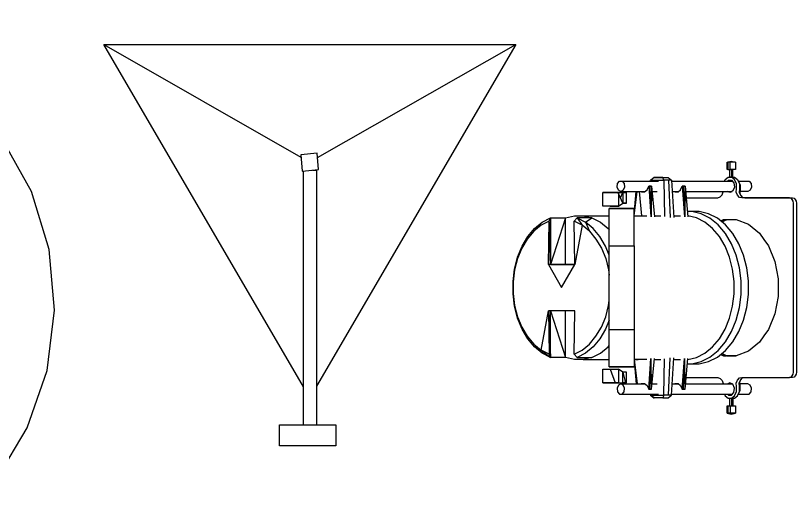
# Model space of a CAD drawing. Header units: millimetres. Extents: x 3103 to 179340, y -10977 to 70536.
# Drawn here: x 107672.5 to 108104.6, y 4079.3 to 4342.6 of the extents above; entities that cross this region are included whole.
import ezdxf

# ---------------------------------------------------------------- set-up
doc = ezdxf.new("R2010")
doc.units = ezdxf.units.MM
doc.header["$LTSCALE"] = 0.5
doc.layers.add('MEBEL', color=1, linetype='Continuous')

# ---------------------------------------------------------------- blocks, each defined once
blk = doc.blocks.new('m_98')
for p, q in [((-6.389046, 11.568117), (-6.000567, 11.665583)), ((-6.389046, 10.88593), (-6.389046, 11.568117)), ((-6.389046, 11.568117), (-6.320096, 11.568117)), ((-6.320096, 11.568117), (-6.320096, 10.88593)), ((-5.624199, 11.568117), (-6.320096, 11.568117)), ((-6.101847, 10.88593), (-6.101847, 11.568117)), ((-6.000567, 11.665583), (-5.624199, 11.568117)), ((-5.624199, 11.568117), (-5.624199, 10.88593)), ((-6.320096, 10.88593), (-6.389046, 10.88593)), ((-6.320096, 10.88593), (-6.101847, 10.88593)), ((-6.124211, 10.203719), (-6.124211, 10.88593)), ((-6.101847, 10.88593), (-5.971289, 10.88593)), ((-5.83613, 10.88593), (-6.101847, 10.88593)), ((-5.971289, 10.88593), (-5.971289, 10.203719)), ((-5.84941, 10.88593), (-5.971289, 10.88593)), ((-5.84941, 10.203719), (-5.84941, 10.88593)), ((-5.647946, 10.88593), (-5.83613, 10.88593)), ((-5.624199, 10.88593), (-5.647946, 10.88593)), ((-13.467861, 9.921098), (-13.140607, 10.15439)), ((-13.118649, 10.15439), (-13.434744, 9.921098)), ((-13.140607, 10.15439), (-13.118649, 10.15439)), ((-13.140607, 10.15439), (-11.83846, 10.15439)), ((-12.314249, 10.15439), (-13.118649, 10.15439)), ((-12.226463, 9.921098), (-12.314249, 10.15439)), ((-11.83846, 10.15439), (-11.512089, 9.921098)), ((-6.570292, 9.975982), (-6.2917, 10.202551)), ((-6.2917, 10.202551), (-5.971289, 10.202551)), ((-5.971289, 10.203719), (-6.124211, 10.203719)), ((-5.971289, 10.202551), (-6.016112, 10.202551)), ((-5.971289, 10.203719), (-5.84941, 10.203719)), ((-5.69315, 9.975982), (-5.971289, 10.202551)), ((-5.971289, 10.202551), (-5.695701, 10.202551)), ((-5.695701, 10.202551), (-5.417562, 9.975982)), ((-16.529584, 9.280968), (-16.488672, 9.60865)), ((-16.488672, 9.60865), (-16.308284, 9.82306)), ((-16.308284, 9.82306), (-16.073132, 9.82306)), ((-16.073132, 9.82306), (-15.892673, 9.60865)), ((-16.073132, 9.82306), (-12.71503, 9.82306)), ((-15.892673, 9.60865), (-15.851856, 9.280968)), ((-13.773633, 9.036684), (-13.62381, 9.36377)), ((-13.62381, 9.36377), (-13.512302, 9.361958)), ((-13.62381, 9.36377), (-13.459754, 9.36377)), ((-13.348628, 9.361958), (-13.62381, 9.36377)), ((-13.62381, 9.36377), (-13.433195, 6.539845)), ((-13.512302, 9.361958), (-13.416291, 6.535649)), ((-13.512302, 9.361958), (-13.348628, 9.361958)), ((-13.473416, 9.82306), (-13.467861, 9.921098)), ((-13.467861, 9.921098), (-13.434744, 9.921098)), ((-13.459754, 9.36377), (-13.348628, 9.361958)), ((-13.434744, 9.921098), (-13.440228, 9.82306)), ((-13.434744, 9.921098), (-12.226463, 9.921098)), ((-13.348628, 9.361958), (-13.391781, 6.535649)), ((-13.348628, 9.361958), (-13.098717, 6.535649)), ((-11.512089, 9.921098), (-12.226463, 9.921098)), ((-12.226463, 9.921098), (-12.174798, 6.550431)), ((-11.781621, 9.921098), (-11.639834, 6.47862)), ((-11.512089, 9.921098), (-11.316395, 6.47862)), ((-11.506534, 9.82306), (-5.907417, 9.82306)), ((-10.673237, 9.036684), (-10.52332, 9.36377)), ((-10.52332, 9.36377), (-10.411811, 9.361958)), ((-10.52332, 9.36377), (-10.359264, 9.36377)), ((-10.248232, 9.361958), (-10.52332, 9.36377)), ((-10.52332, 9.36377), (-10.332799, 6.539845)), ((-10.411811, 9.361958), (-10.3158, 6.535649)), ((-10.411811, 9.361958), (-10.248232, 9.361958)), ((-10.359264, 9.36377), (-10.248232, 9.361958)), ((-10.248232, 9.361958), (-10.291386, 6.535649)), ((-10.248232, 9.361958), (-9.998227, 6.535649)), ((-6.632114, 9.82306), (-6.570292, 9.975982)), ((-6.355548, 9.82306), (-6.272746, 9.921694)), ((-6.272746, 9.921694), (-5.99022, 9.921694)), ((-6.07996, 9.82306), (-5.997158, 9.921694)), ((-6.011034, 9.82306), (-5.959273, 9.884763)), ((-5.99022, 9.921694), (-5.771971, 9.661627)), ((-5.771971, 9.661627), (-5.722452, 9.265089)), ((-5.533004, 9.582424), (-5.69315, 9.975982)), ((-5.533004, 9.128666), (-5.533004, 9.582424)), ((-5.417562, 9.975982), (-5.354667, 9.856486)), ((-5.417562, 9.975982), (-5.257321, 9.582424)), ((-5.354667, 9.856486), (-5.376053, 9.873986)), ((-5.354667, 9.856486), (-5.19619, 9.468555)), ((-5.341006, 9.82306), (-4.360342, 9.82306)), ((-5.257321, 9.582424), (-5.257321, 9.128666)), ((-5.19619, 9.468555), (-5.19619, 9.019637)), ((-4.360342, 9.82306), (-4.179979, 9.60865)), ((-4.179979, 9.60865), (-4.139042, 9.280968)), ((-17.148424, 8.771086), (-17.850662, 8.770513)), ((-17.850662, 7.503557), (-17.850662, 8.770513)), ((-17.850662, 8.770513), (-16.418934, 8.770513)), ((-16.418934, 8.770513), (-17.148424, 8.771086)), ((-16.411996, 8.992195), (-16.529584, 9.280968)), ((-16.456724, 8.770561), (-16.067958, 8.771086)), ((-15.676952, 8.770513), (-16.418934, 8.770513)), ((-16.418934, 8.770513), (-16.418934, 7.503557)), ((-15.997363, 7.795954), (-16.418934, 8.680177)), ((-16.19072, 8.877683), (-16.411996, 8.992195)), ((-16.230155, 8.284378), (-15.997363, 8.770513)), ((-15.969325, 8.992195), (-16.19072, 8.877683)), ((-16.19072, 8.877683), (-13.97636, 8.877683)), ((-16.067958, 8.771086), (-15.676952, 8.770513)), ((-15.997363, 8.770513), (-15.997363, 7.795954)), ((-15.851856, 9.280968), (-15.969325, 8.992195)), ((-15.676952, 7.795954), (-15.676952, 8.770513)), ((-14.961911, 6.758881), (-14.77449, 8.877683)), ((-14.954091, 6.628275), (-14.680934, 8.877683)), ((-14.488554, 8.877683), (-14.26971, 6.628275)), ((-14.317179, 8.877683), (-14.281345, 8.847213)), ((-14.281345, 8.847213), (-14.066482, 8.847213)), ((-14.281345, 8.847213), (-14.015222, 8.847213)), ((-14.066482, 8.847213), (-14.105273, 8.877683)), ((-14.015222, 8.847213), (-14.066482, 8.847213)), ((-14.015222, 8.847213), (-13.773633, 9.036684)), ((-13.305855, 8.877683), (-12.851453, 8.877683)), ((-11.452818, 8.877683), (-10.87606, 8.877683)), ((-11.216784, 8.877683), (-11.18095, 8.847213)), ((-11.18095, 8.847213), (-10.966015, 8.847213)), ((-11.18095, 8.847213), (-10.914827, 8.847213)), ((-10.966015, 8.847213), (-11.004782, 8.877683)), ((-10.914827, 8.847213), (-10.966015, 8.847213)), ((-10.914827, 8.847213), (-10.673237, 9.036684)), ((-10.205365, 8.877683), (-5.936814, 8.877683)), ((-6.857992, 8.557916), (-6.753707, 8.82535)), ((-6.753707, 8.82535), (-6.749607, 8.877683)), ((-6.13153, 8.776617), (-6.326151, 8.877683)), ((-5.864048, 8.915472), (-6.13153, 8.776617)), ((-6.050563, 8.877683), (-5.993748, 8.848143)), ((-5.981637, 8.877683), (-5.959273, 8.866072)), ((-5.722452, 9.265089), (-5.864048, 8.915472)), ((-5.538559, 8.807039), (-5.533004, 9.128666)), ((-5.43778, 8.518958), (-5.538559, 8.807039)), ((-5.257321, 9.128666), (-5.262971, 8.807039)), ((-5.262971, 8.807039), (-5.162192, 8.518958)), ((-5.19619, 9.019637), (-5.201364, 8.702302)), ((-5.201364, 8.702302), (-5.124307, 8.479929)), ((-4.477931, 8.877683), (-5.198527, 8.877683)), ((-4.25663, 8.992195), (-4.477931, 8.877683)), ((-4.139042, 9.280968), (-4.25663, 8.992195)), ((-10.152913, 8.28383), (-7.233882, 8.28383)), ((-7.233882, 8.28383), (-7.026363, 8.367872)), ((-7.026363, 8.367872), (-6.857992, 8.557916)), ((-5.25477, 8.330131), (-5.43778, 8.518958)), ((-5.029083, 8.28383), (-5.25477, 8.330131)), ((-5.162192, 8.518958), (-4.978705, 8.330131)), ((-0.619627, 8.28383), (-5.029083, 8.28383)), ((-4.753495, 8.28383), (-5.029083, 8.28383)), ((-4.978705, 8.330131), (-4.753495, 8.28383)), ((-4.753495, 8.28383), (-0.344038, 8.28383)), ((-0.490427, 8.243608), (-0.619627, 8.28383)), ((-0.380159, 8.137011), (-0.490427, 8.243608)), ((-0.305272, 7.980466), (-0.380159, 8.137011)), ((-0.344038, 8.28383), (-0.214434, 8.243012)), ((-0.275565, 7.795954), (-0.305272, 7.980466)), ((-0.214434, 8.243012), (-0.103307, 8.137655)), ((-0.103307, 8.137655), (-0.028396, 7.980466)), ((-0.028396, 7.980466), (0, 7.795954)), ((-17.638851, 7.503557), (-17.850662, 7.503557)), ((-17.187977, 7.503557), (-17.638851, 7.503557)), ((-17.26141, -7.30741), (-17.26141, 7.30927)), ((-17.26141, 7.30927), (-14.961911, 7.30927)), ((-14.961911, 7.305622), (-17.26141, 7.305622)), ((-17.187977, 7.503557), (-16.418934, 7.503557)), ((-16.418934, 7.503557), (-17.187977, 7.503557)), ((-16.418934, 7.530665), (-15.997363, 7.795954)), ((-15.997363, 7.795954), (-15.676952, 7.795954)), ((-15.676952, 7.795954), (-15.997363, 7.795954)), ((-14.961911, 7.30927), (-14.961911, 7.305622)), ((-14.961911, 3.85015), (-14.961911, 7.305622)), ((-14.961911, 7.305622), (-14.961911, 7.016897)), ((-0.275565, -7.795954), (-0.275565, 7.795954)), ((0, 7.795954), (0, -7.795954)), ((-21.286607, 6.427884), (-20.479179, 6.628275)), ((-20.479179, 6.628275), (-19.66014, 6.628275)), ((-19.66014, 6.628275), (-18.852735, 6.427884)), ((-19.66014, 6.628275), (-17.26141, 6.628275)), ((-14.961911, 6.628275), (-13.788462, 6.628275)), ((-13.106919, 6.628275), (-12.486911, 6.628275)), ((-11.324883, 6.628275), (-10.687972, 6.628275)), ((-8.955074, 7.038188), (-10.042763, 7.038188)), ((-9.206915, 6.427884), (-10.006333, 6.626272)), ((-8.786703, 6.824422), (-9.644032, 7.038188)), ((-8.097744, 6.824422), (-8.955074, 7.038188)), ((-7.968545, 6.403518), (-8.786703, 6.824422)), ((-7.279492, 6.403518), (-8.097744, 6.824422)), ((-24.145508, 5.450892), (-23.435331, 6.031346)), ((-22.814441, 6.127596), (-23.549009, 5.749369)), ((-23.435331, 6.031346), (-22.664547, 6.427884)), ((-22.664547, 6.427884), (-22.87128, 2.142239)), ((-22.87128, 2.142239), (-22.814441, 6.127596)), ((-22.814441, 6.127596), (-22.664547, 6.427884)), ((-22.664547, 6.427884), (-22.664547, 2.142239)), ((-21.286607, 6.427884), (-22.664547, 2.142239)), ((-22.664547, 6.427884), (-21.286607, 6.427884)), ((-21.286607, 2.142239), (-21.286607, 6.427884)), ((-20.494223, 6.127596), (-20.230747, 6.427884)), ((-20.437384, 2.142239), (-20.494223, 6.127596)), ((-19.759655, 5.749369), (-20.494223, 6.127596)), ((-20.230747, 6.427884), (-19.759655, 5.749369)), ((-18.852735, 6.427884), (-20.230747, 6.427884)), ((-20.230747, 6.427884), (-19.459939, 6.031346)), ((-19.459939, 6.031346), (-18.852735, 6.427884)), ((-19.459939, 6.031346), (-19.082714, 5.196285)), ((-18.749881, 5.450892), (-19.459939, 6.031346)), ((-18.852735, 6.427884), (-18.081928, 6.031346)), ((-18.081928, 6.031346), (-17.37187, 5.450892)), ((-8.436132, 6.031346), (-9.206915, 6.427884)), ((-7.726074, 5.450892), (-8.436132, 6.031346)), ((-7.214547, 5.787706), (-7.968545, 6.403518)), ((-6.525469, 5.787706), (-7.279492, 6.403518)), ((-6.547451, 4.995894), (-7.214547, 5.787706)), ((-6.997848, 6.173491), (-6.715799, 6.28047)), ((-6.910444, 6.102157), (-6.440235, 6.28047)), ((-6.888652, 6.084323), (-6.371379, 6.28047)), ((-6.715799, 6.28047), (-5.547166, 6.28047)), ((-5.858493, 4.995894), (-6.525469, 5.787706)), ((-5.547166, 6.28047), (-4.418064, 5.852294)), ((-4.418064, 5.852294), (-3.405262, 5.025101)), ((-24.225975, 5.196285), (-24.824977, 4.48482)), ((-24.773717, 4.704738), (-24.145508, 5.450892)), ((-23.549009, 5.749369), (-24.225975, 5.196285)), ((-19.759655, 5.749369), (-20.437384, 2.142239)), ((-19.082714, 5.196285), (-19.759655, 5.749369)), ((-19.082714, 5.196285), (-18.483687, 4.48482)), ((-18.121577, 4.704738), (-18.749881, 5.450892)), ((-17.37187, 5.450892), (-17.26141, 5.319691)), ((-7.097841, 4.704738), (-7.726074, 5.450892)), ((-24.824977, 4.48482), (-25.327921, 3.6376)), ((-25.301266, 3.816009), (-24.773717, 4.704738)), ((-18.483687, 4.48482), (-17.980743, 3.6376)), ((-17.594028, 3.816009), (-18.121577, 4.704738)), ((-6.570292, 3.816009), (-7.097841, 4.704738)), ((-5.987692, 4.052401), (-6.547451, 4.995894)), ((-5.29871, 4.052401), (-5.858493, 4.995894)), ((-3.405262, 5.025101), (-2.992273, 4.440379)), ((-2.992273, 4.440379), (-2.578903, 3.856254)), ((-25.327921, 3.6376), (-25.718928, 2.680087)), ((-25.711608, 2.811623), (-25.301266, 3.816009)), ((-17.980743, 3.6376), (-17.589736, 2.680087)), ((-17.26141, 3.001904), (-17.594028, 3.816009)), ((-17.26141, 3.85015), (-14.961911, 3.85015)), ((-14.961911, 3.85015), (-14.961911, -3.849554)), ((-6.15995, 2.811623), (-6.570292, 3.816009)), ((-5.55234, 2.985835), (-5.987692, 4.052401)), ((-4.863358, 2.985835), (-5.29871, 4.052401)), ((-2.578903, 3.856254), (-1.994133, 2.423644)), ((-5.25477, 1.828527), (-5.55234, 2.985835)), ((-4.565812, 1.828527), (-4.863358, 2.985835)), ((-25.991989, 1.721334), (-25.711608, 2.811623)), ((-25.718928, 2.680087), (-25.986314, 1.640916)), ((-17.589736, 2.680087), (-17.32235, 1.640916)), ((-5.87957, 1.721334), (-6.15995, 2.811623)), ((-1.994133, 2.423644), (-1.69139, 0.826573)), ((-26.133585, 0.579262), (-25.991989, 1.721334)), ((-25.986314, 1.640916), (-26.121092, 0.551867)), ((-22.87128, 2.142239), (-21.654392, 0)), ((-20.437384, 2.142239), (-22.87128, 2.142239)), ((-22.664547, 2.142239), (-21.286607, 2.142239)), ((-22.664547, 2.142239), (-20.437384, 2.142239)), ((-21.654392, 0), (-20.437384, 2.142239)), ((-17.32235, 1.640916), (-17.26141, 1.148486)), ((-5.737877, 0.579262), (-5.87957, 1.721334)), ((-5.103612, 0.615811), (-5.25477, 1.828527)), ((-4.41463, 0.615811), (-4.565812, 1.828527)), ((-1.69139, 0.826573), (-1.69139, -0.82655)), ((-26.133585, -0.579238), (-26.133585, 0.579262)), ((-26.121092, 0.551867), (-26.121092, -0.551844)), ((-5.737877, -0.579238), (-5.737877, 0.579262)), ((-5.103612, -0.615811), (-5.103612, 0.615811)), ((-4.41463, -0.615811), (-4.41463, 0.615811)), ((-25.991989, -1.721334), (-26.133585, -0.579238)), ((-26.121092, -0.551844), (-25.986314, -1.640916)), ((-5.87957, -1.721334), (-5.737877, -0.579238)), ((-5.25477, -1.828504), (-5.103612, -0.615811)), ((-4.565812, -1.828504), (-4.41463, -0.615811)), ((-17.32235, -1.640916), (-17.26141, -1.148486)), ((-1.69139, -0.82655), (-1.994133, -2.42362)), ((-25.711608, -2.811623), (-25.991989, -1.721334)), ((-25.986314, -1.640916), (-25.718928, -2.680087)), ((-23.549009, -5.749369), (-22.87128, -2.142239)), ((-22.87128, -2.142239), (-22.814441, -6.127596)), ((-22.87128, -2.142239), (-22.664547, -6.427884)), ((-20.437384, -2.142239), (-22.87128, -2.142239)), ((-22.664547, -6.427884), (-22.664547, -2.142239)), ((-22.664547, -2.142239), (-21.286607, -6.427884)), ((-21.286607, -6.427884), (-21.286607, -2.142239)), ((-20.494223, -6.127596), (-20.437384, -2.142239)), ((-17.589736, -2.680087), (-17.32235, -1.640916)), ((-6.15995, -2.811623), (-5.87957, -1.721334)), ((-5.55234, -2.985835), (-5.25477, -1.828504)), ((-4.863358, -2.985835), (-4.565812, -1.828504)), ((-25.718928, -2.680087), (-25.327921, -3.637552)), ((-25.301266, -3.816009), (-25.711608, -2.811623)), ((-17.980743, -3.637552), (-17.589736, -2.680087)), ((-6.570292, -3.816009), (-6.15995, -2.811623)), ((-1.994133, -2.42362), (-2.578903, -3.856254)), ((-17.26141, -3.001905), (-17.594028, -3.816009)), ((-5.987692, -4.052401), (-5.55234, -2.985835)), ((-5.29871, -4.052401), (-4.863358, -2.985835)), ((-25.327921, -3.637552), (-24.824977, -4.48482)), ((-24.773717, -4.704738), (-25.301266, -3.816009)), ((-18.483687, -4.48482), (-17.980743, -3.637552)), ((-17.594028, -3.816009), (-18.121577, -4.704738)), ((-17.26141, -3.849554), (-14.961911, -3.849554)), ((-14.961911, -3.849554), (-14.961911, -7.304382)), ((-7.097841, -4.704738), (-6.570292, -3.816009)), ((-6.547451, -4.995894), (-5.987692, -4.052401)), ((-5.858493, -4.995894), (-5.29871, -4.052401)), ((-2.578903, -3.856254), (-2.992273, -4.440379)), ((-24.824977, -4.48482), (-24.225975, -5.196285)), ((-24.145508, -5.450869), (-24.773717, -4.704738)), ((-19.082714, -5.196285), (-18.483687, -4.48482)), ((-18.121577, -4.704738), (-18.749881, -5.450869)), ((-7.726074, -5.450869), (-7.097841, -4.704738)), ((-7.214547, -5.787683), (-6.547451, -4.995894)), ((-6.525469, -5.787683), (-5.858493, -4.995894)), ((-3.405262, -5.025101), (-4.418064, -5.852294)), ((-2.992273, -4.440379), (-3.405262, -5.025101)), ((-24.225975, -5.196285), (-23.549009, -5.749369)), ((-23.435331, -6.031346), (-24.225975, -5.196285)), ((-23.435331, -6.031346), (-24.145508, -5.450869)), ((-22.814441, -6.127596), (-23.549009, -5.749369)), ((-23.549009, -5.749369), (-22.664547, -6.427884)), ((-20.494223, -6.127596), (-19.759655, -5.749369)), ((-19.759655, -5.749369), (-19.082714, -5.196285)), ((-18.749881, -5.450869), (-19.459939, -6.031346)), ((-18.081928, -6.031346), (-17.37187, -5.450869)), ((-17.37187, -5.450869), (-17.26141, -5.319667)), ((-8.436132, -6.031346), (-7.726074, -5.450869)), ((-22.664547, -6.427884), (-23.435331, -6.031346)), ((-22.664547, -6.427884), (-22.814441, -6.127596)), ((-21.286607, -6.427884), (-22.664547, -6.427884)), ((-20.479179, -6.628275), (-21.286607, -6.427884)), ((-20.230747, -6.427884), (-20.494223, -6.127596)), ((-19.459939, -6.031346), (-20.230747, -6.427884)), ((-20.230747, -6.427884), (-18.852735, -6.427884)), ((-18.852735, -6.427884), (-19.66014, -6.628275)), ((-18.852735, -6.427884), (-18.081928, -6.031346)), ((-11.781621, -9.921098), (-11.639834, -6.47862)), ((-11.512089, -9.921098), (-11.316395, -6.47862)), ((-10.006333, -6.626272), (-9.206915, -6.427884)), ((-9.206915, -6.427884), (-8.436132, -6.031346)), ((-8.786703, -6.824422), (-7.968545, -6.403518)), ((-8.097744, -6.824422), (-7.279492, -6.403518)), ((-7.968545, -6.403518), (-7.214547, -5.787683)), ((-7.279492, -6.403518), (-6.525469, -5.787683)), ((-6.997848, -6.173492), (-6.715799, -6.28047)), ((-6.440235, -6.28047), (-6.910444, -6.102157)), ((-6.888652, -6.084323), (-6.371379, -6.28047)), ((-6.715799, -6.28047), (-6.440235, -6.28047)), ((-5.547166, -6.28047), (-6.715799, -6.28047)), ((-6.371379, -6.28047), (-5.547166, -6.28047)), ((-4.418064, -5.852294), (-5.547166, -6.28047)), ((-19.66014, -6.628275), (-20.479179, -6.628275)), ((-19.66014, -6.628275), (-17.26141, -6.628275)), ((-17.26141, -7.018709), (-17.26141, -7.015085)), ((-14.961911, -6.628275), (-14.607501, -6.628275)), ((-13.788462, -6.628275), (-14.961911, -6.628275)), ((-14.961911, -6.758881), (-14.77449, -8.877683)), ((-14.954091, -6.628275), (-14.680934, -8.877683)), ((-13.62381, -9.363771), (-13.433195, -6.539846)), ((-13.512302, -9.361959), (-13.416291, -6.535649)), ((-13.348628, -9.361959), (-13.391781, -6.535649)), ((-13.348628, -9.361959), (-13.098717, -6.535649)), ((-13.106919, -6.628275), (-12.486911, -6.628275)), ((-12.226463, -9.921098), (-12.174798, -6.550431)), ((-11.324883, -6.628275), (-10.687972, -6.628275)), ((-10.52332, -9.363771), (-10.332799, -6.539846)), ((-10.411811, -9.361959), (-10.3158, -6.535649)), ((-10.248232, -9.361959), (-10.291386, -6.535649)), ((-10.248232, -9.361959), (-9.998227, -6.535649)), ((-10.042763, -7.038188), (-8.955074, -7.038188)), ((-9.644032, -7.038188), (-8.786703, -6.824422)), ((-8.955074, -7.038188), (-8.097744, -6.824422)), ((-17.850662, -8.770514), (-17.850662, -7.503557)), ((-17.850662, -7.503557), (-17.187977, -7.503557)), ((-17.26141, -7.304382), (-14.961911, -7.304382)), ((-14.961911, -7.30741), (-17.26141, -7.30741)), ((-17.187977, -7.503557), (-16.706133, -8.770514)), ((-17.187977, -7.503557), (-16.418934, -7.503557)), ((-16.418934, -7.503557), (-16.418934, -8.770514)), ((-15.997363, -7.795954), (-16.418934, -7.530665)), ((-15.997363, -8.770514), (-15.997363, -7.795954)), ((-15.997363, -7.795954), (-15.761424, -8.770514)), ((-15.761424, -7.795954), (-15.997363, -7.795954)), ((-15.676952, -7.795954), (-15.761424, -7.795954)), ((-15.676952, -8.770514), (-15.676952, -7.795954)), ((-14.961911, -7.304382), (-14.961911, -7.30741)), ((-0.305272, -7.980466), (-0.275565, -7.795954)), ((0, -7.795954), (-0.028396, -7.980466)), ((-10.152913, -8.28383), (-7.233882, -8.28383)), ((-7.233882, -8.28383), (-7.026363, -8.367872)), ((-7.026363, -8.367872), (-6.857992, -8.557916)), ((-6.857992, -8.557916), (-6.753707, -8.82535)), ((-5.538559, -8.807039), (-5.43778, -8.518934)), ((-5.43778, -8.518934), (-5.25477, -8.330131)), ((-5.262971, -8.807039), (-5.162192, -8.518934)), ((-5.25477, -8.330131), (-5.029083, -8.28383)), ((-5.201364, -8.702302), (-5.124307, -8.479929)), ((-5.162192, -8.518934), (-4.978705, -8.330131)), ((-5.029083, -8.28383), (-0.619627, -8.28383)), ((-4.978705, -8.330131), (-4.753495, -8.28383)), ((-0.619627, -8.28383), (-0.490427, -8.243609)), ((-0.344038, -8.28383), (-0.619627, -8.28383)), ((-0.490427, -8.243609), (-0.380159, -8.137012)), ((-0.380159, -8.137012), (-0.305272, -7.980466)), ((-0.214434, -8.243012), (-0.344038, -8.28383)), ((-0.103307, -8.137655), (-0.214434, -8.243012)), ((-0.028396, -7.980466), (-0.103307, -8.137655)), ((-16.706133, -8.770514), (-17.850662, -8.770514)), ((-17.850662, -8.770514), (-17.148424, -8.771086)), ((-17.148424, -8.771086), (-16.706133, -8.770514)), ((-16.418934, -8.770514), (-17.148424, -8.771086)), ((-16.706133, -8.770514), (-16.418934, -8.770514)), ((-16.411996, -8.992195), (-16.529584, -9.280944)), ((-16.529584, -9.280944), (-16.488672, -9.60865)), ((-16.456724, -8.770561), (-16.067958, -8.771086)), ((-16.418934, -8.770514), (-15.997363, -8.770514)), ((-16.19072, -8.877683), (-16.411996, -8.992195)), ((-15.969325, -8.992195), (-16.19072, -8.877683)), ((-16.19072, -8.877683), (-13.97636, -8.877683)), ((-16.067958, -8.771086), (-15.676952, -8.770514)), ((-15.676952, -8.770514), (-15.997363, -8.770514)), ((-15.851856, -9.280944), (-15.969325, -8.992195)), ((-15.892673, -9.60865), (-15.851856, -9.280944)), ((-15.784169, -8.770514), (-15.784169, -8.676505)), ((-14.317179, -8.877683), (-14.281345, -8.847213)), ((-14.281345, -8.847213), (-14.015222, -8.847213)), ((-14.105273, -8.877683), (-14.066482, -8.847213)), ((-14.015222, -8.847213), (-13.773633, -9.03666)), ((-13.773633, -9.03666), (-13.62381, -9.363771)), ((-13.305855, -8.877683), (-12.851453, -8.877683)), ((-11.452818, -8.877683), (-10.87606, -8.877683)), ((-11.216784, -8.877683), (-11.18095, -8.847261)), ((-11.18095, -8.847261), (-10.914827, -8.847261)), ((-11.004782, -8.877683), (-10.966015, -8.847261)), ((-10.914827, -8.847261), (-10.673237, -9.03666)), ((-10.673237, -9.03666), (-10.52332, -9.363771)), ((-10.205365, -8.877683), (-5.936814, -8.877683)), ((-6.753707, -8.82535), (-6.749607, -8.877683)), ((-6.13153, -8.776617), (-6.326151, -8.877683)), ((-5.864048, -8.915472), (-6.13153, -8.776617)), ((-6.050563, -8.877683), (-5.993748, -8.848143)), ((-5.981637, -8.877683), (-5.959273, -8.866072)), ((-5.722452, -9.265089), (-5.864048, -8.915472)), ((-5.771971, -9.661627), (-5.722452, -9.265089)), ((-5.533004, -9.128666), (-5.538559, -8.807039)), ((-5.533004, -9.582424), (-5.533004, -9.128666)), ((-5.257321, -9.128666), (-5.262971, -8.807039)), ((-5.257321, -9.582424), (-5.257321, -9.128666)), ((-5.19619, -9.019637), (-5.201364, -8.702302)), ((-4.477931, -8.877683), (-5.198527, -8.877683)), ((-5.19619, -9.468555), (-5.19619, -9.019637)), ((-4.25663, -8.992195), (-4.477931, -8.877683)), ((-4.139042, -9.280944), (-4.25663, -8.992195)), ((-4.179979, -9.60865), (-4.139042, -9.280944)), ((-16.488672, -9.60865), (-16.308284, -9.823036)), ((-16.308284, -9.823036), (-16.073132, -9.823036)), ((-16.073132, -9.823036), (-15.892673, -9.60865)), ((-16.073132, -9.823036), (-12.71503, -9.823036)), ((-13.62381, -9.363771), (-13.512302, -9.361959)), ((-13.348628, -9.361959), (-13.62381, -9.363771)), ((-13.62381, -9.363771), (-13.459754, -9.363771)), ((-13.512302, -9.361959), (-13.348628, -9.361959)), ((-13.473416, -9.823036), (-13.467861, -9.921098)), ((-13.467861, -9.921098), (-13.434744, -9.921098)), ((-13.467861, -9.921098), (-13.140607, -10.15439)), ((-13.459754, -9.363771), (-13.348628, -9.361959)), ((-13.434744, -9.921098), (-13.440228, -9.823036)), ((-13.118649, -10.15439), (-13.434744, -9.921098)), ((-13.434744, -9.921098), (-12.226463, -9.921098)), ((-12.226463, -9.921098), (-12.314249, -10.15439)), ((-11.512089, -9.921098), (-12.226463, -9.921098)), ((-11.83846, -10.15439), (-11.512089, -9.921098)), ((-11.506534, -9.823036), (-5.907417, -9.823036)), ((-10.52332, -9.363771), (-10.411811, -9.361959)), ((-10.248232, -9.361959), (-10.52332, -9.363771)), ((-10.52332, -9.363771), (-10.359264, -9.363771)), ((-10.411811, -9.361959), (-10.248232, -9.361959)), ((-10.359264, -9.363771), (-10.248232, -9.361959)), ((-6.632114, -9.823036), (-6.570292, -9.975982)), ((-6.570292, -9.975982), (-6.2917, -10.202527)), ((-6.355548, -9.823036), (-6.272746, -9.92167)), ((-6.272746, -9.92167), (-5.99022, -9.92167)), ((-6.07996, -9.823036), (-5.997158, -9.92167)), ((-6.011034, -9.823036), (-5.959273, -9.884763)), ((-5.99022, -9.92167), (-5.771971, -9.661627)), ((-5.971289, -10.202527), (-5.69315, -9.975982)), ((-5.695701, -10.202527), (-5.417562, -9.975982)), ((-5.69315, -9.975982), (-5.533004, -9.582424)), ((-5.417562, -9.975982), (-5.257321, -9.582424)), ((-5.417562, -9.975982), (-5.354667, -9.856486)), ((-5.354667, -9.856486), (-5.376053, -9.873962)), ((-5.354667, -9.856486), (-5.19619, -9.468555)), ((-5.341006, -9.823036), (-4.360342, -9.823036)), ((-4.360342, -9.823036), (-4.179979, -9.60865)), ((-13.140607, -10.15439), (-13.118649, -10.15439)), ((-12.314249, -10.15439), (-13.118649, -10.15439)), ((-12.314249, -10.15439), (-11.83846, -10.15439)), ((-6.2917, -10.202527), (-5.695701, -10.202527)), ((-6.124211, -10.88593), (-6.124211, -10.203719)), ((-6.124211, -10.203719), (-5.971289, -10.203719)), ((-5.971289, -10.203719), (-5.971289, -10.88593)), ((-5.971289, -10.203719), (-5.84941, -10.203719)), ((-5.84941, -10.203719), (-5.84941, -10.88593)), ((-6.389046, -11.568117), (-6.389046, -10.88593)), ((-6.389046, -10.88593), (-6.320096, -10.88593)), ((-6.320096, -10.88593), (-6.320096, -11.568117)), ((-6.320096, -10.88593), (-6.101847, -10.88593)), ((-6.101847, -10.88593), (-6.101847, -11.568117)), ((-6.101847, -10.88593), (-5.624199, -10.88593)), ((-5.624199, -10.88593), (-5.624199, -11.568117)), ((-6.320096, -11.568117), (-6.389046, -11.568117)), ((-6.389046, -11.568117), (-6.000567, -11.665583)), ((-5.624199, -11.568117), (-6.320096, -11.568117)), ((-6.000567, -11.665583), (-5.624199, -11.568117))]:
    blk.add_line(p, q)
blk = doc.blocks.new('el_22')
for p, q in [((-18.821, 37.034), (-0.626, 26.632)), ((-18.821, 37.034), (19.18, 37.034)), ((-0.399, 5.438), (-18.821, 37.034)), ((19.18, 37.034), (0.806, 5.521)), ((0.908, 26.588), (19.18, 37.034)), ((0.872, 26.989), (-0.646, 26.857)), ((-0.646, 26.857), (-0.513, 25.353)), ((1.005, 25.485), (0.872, 26.989)), ((-0.513, 25.353), (1.005, 25.485)), ((-0.399, 1.957), (-0.399, 25.363)), ((0.454, 25.437), (0.806, 25.437)), ((0.806, 25.437), (0.806, 1.957)), ((-2.602, 0), (-2.602, 1.957)), ((-2.602, 1.957), (2.602, 1.957)), ((2.602, 1.957), (2.602, 0)), ((2.602, 0), (-2.602, 0))]:
    blk.add_line(p, q)
blk = doc.blocks.new('el_23')
for p, q in [((-23.765, 10.39), (-29.263, 9.321)), ((-18.164, 10.292), (-23.765, 10.39)), ((-12.706, 9.032), (-18.164, 10.292)), ((-29.263, 9.321), (-34.419, 7.132)), ((-7.63, 6.664), (-12.706, 9.032)), ((-34.419, 7.132), (-39.008, 3.918)), ((-3.156, 3.293), (-7.63, 6.664)), ((-39.008, 3.918), (-42.828, -0.179)), ((0.518, -0.936), (-3.156, 3.293)), ((-42.828, -0.179), (-45.713, -4.982)), ((3.234, -5.836), (0.518, -0.936)), ((-35.207, -4.279), (-35.255, -4.396)), ((-35.128, -4.176), (-35.207, -4.279)), ((-35.024, -4.096), (-35.128, -4.176)), ((-34.907, -4.049), (-35.024, -4.096)), ((-34.783, -4.033), (-34.907, -4.049)), ((-34.66, -4.049), (-34.783, -4.033)), ((-34.543, -4.096), (-34.66, -4.049)), ((-34.439, -4.175), (-34.543, -4.096)), ((-34.439, -4.175), (-18.915, -19.703)), ((-34.325, -4.289), (-34.439, -4.175)), ((-34.042, -4.573), (-34.325, -4.289)), ((-45.713, -4.982), (-47.536, -10.279)), ((-35.255, -4.396), (-35.271, -4.52)), ((-35.271, -4.52), (-35.255, -4.644)), ((-35.255, -4.644), (-35.207, -4.761)), ((-35.207, -4.761), (-35.128, -4.864)), ((-35.128, -4.864), (-35.014, -4.978)), ((-35.128, -4.864), (-19.604, -20.392)), ((-35.014, -4.978), (-33.757, -6.236)), ((-33.068, -5.547), (-29.213, -9.403)), ((-28.064, -6.929), (-25.267, -6.373)), ((-25.267, -6.373), (-22.471, -6.929)), ((4.872, -11.193), (3.234, -5.836)), ((-30.235, -8.38), (-28.064, -6.929)), ((-22.471, -6.929), (-20.1, -8.514)), ((-31.903, -8.091), (-28.001, -11.993)), ((-20.1, -8.514), (-18.516, -10.885)), ((-30.853, -9.14), (-32.019, -10.885)), ((-47.536, -10.279), (-48.219, -15.84)), ((-32.019, -10.885), (-32.575, -13.682)), ((-18.516, -10.885), (-17.96, -13.682)), ((5.36, -16.774), (4.872, -11.193)), ((-32.575, -13.682), (-32.019, -16.479)), ((-25.385, -13.231), (-25.191, -13.2)), ((-25.191, -13.2), (-24.923, -13.337)), ((-24.923, -13.337), (-24.786, -13.605)), ((-24.786, -13.605), (-24.817, -13.8)), ((-17.96, -13.682), (-18.516, -16.479)), ((-48.219, -15.84), (-47.731, -21.421)), ((-32.019, -16.479), (-30.434, -18.85)), ((-18.516, -16.479), (-19.967, -18.65)), ((-22.039, -16.578), (-20.691, -17.927)), ((4.677, -22.335), (5.36, -16.774)), ((-15.244, -18.487), (-16.818, -19.367)), ((-14.269, -18.914), (-15.244, -18.487)), ((-15.244, -18.487), (-11.7, -18.807)), ((-30.434, -18.85), (-28.064, -20.434)), ((-22.471, -20.434), (-20.727, -19.269)), ((-19.512, -19.106), (-19.412, -19.006)), ((-19.488, -19.129), (-19.399, -19.04)), ((-19.412, -19.006), (-18.76, -18.797)), ((-19.399, -19.04), (-18.774, -18.839)), ((-19.399, -19.04), (-19.361, -19.061)), ((-18.774, -18.839), (-18.713, -18.85)), ((-18.774, -18.839), (-18.272, -19.025)), ((-18.76, -18.797), (-18.238, -18.99)), ((-18.711, -18.845), (-18.72, -18.848)), ((-18.189, -19.039), (-18.711, -18.845)), ((-18.53, -18.882), (-17.799, -19.011)), ((-18.272, -19.025), (-18.192, -19.042)), ((-18.086, -19.526), (-18.272, -19.025)), ((-18.238, -18.99), (-18.228, -19)), ((-18.228, -19), (-18.218, -19.01)), ((-18.218, -19.01), (-18.208, -19.019)), ((-18.208, -19.019), (-18.199, -19.029)), ((-18.199, -19.029), (-18.189, -19.039)), ((-17.996, -19.561), (-18.189, -19.039)), ((-16.997, -19.308), (-18.187, -19.044)), ((-17.799, -19.011), (-16.997, -19.308)), ((-17.389, -19.163), (-17.337, -19.175)), ((-17.337, -19.175), (-17.347, -19.178)), ((-17.337, -19.175), (-17.327, -19.186)), ((-16.423, -19.514), (-17.337, -19.175)), ((-16.997, -19.308), (-16.699, -20.111)), ((-15.703, -20.354), (-16.997, -19.308)), ((-16.349, -19.599), (-15.813, -19.299)), ((-15.813, -19.299), (-14.288, -18.99)), ((-15.813, -19.299), (-13.206, -19.534)), ((-14.489, -19.031), (-14.293, -18.921)), ((-14.293, -18.921), (-14.296, -18.927)), ((-14.293, -18.921), (-10.396, -19.272)), ((-14.288, -18.99), (-10.436, -19.337)), ((-14.283, -18.922), (-14.269, -18.914)), ((-10.352, -19.267), (-14.269, -18.914)), ((-11.7, -18.807), (-10.352, -19.267)), ((-10.436, -19.337), (-7.84, -21.934)), ((-10.396, -19.272), (-10.405, -19.277)), ((-10.405, -19.277), (-7.784, -21.899)), ((-10.396, -19.272), (-10.389, -19.275)), ((-7.771, -21.898), (-10.396, -19.272)), ((-10.389, -19.275), (-10.38, -19.28)), ((-7.712, -21.907), (-10.352, -19.267)), ((-20.153, -20.19), (-20.069, -19.927)), ((-20.04, -19.956), (-20.111, -20.177)), ((-18.798, -20.663), (-18.287, -20.152)), ((-18.287, -20.152), (-18.086, -19.526)), ((-18.287, -20.152), (-18.208, -20.212)), ((-18.206, -20.214), (-17.996, -19.561)), ((-18.086, -19.526), (-18, -19.563)), ((-17.996, -19.564), (-16.699, -20.111)), ((-16.699, -20.111), (-17.021, -21.112)), ((-16.699, -20.111), (-15.378, -21.231)), ((-13.206, -19.534), (-11.45, -21.291)), ((-28.064, -20.434), (-25.267, -20.99)), ((-25.267, -20.99), (-22.471, -20.434)), ((-19.96, -20.713), (-20.153, -20.19)), ((-20.111, -20.177), (-20.1, -20.238)), ((-20.111, -20.177), (-19.926, -20.679)), ((-20.105, -20.239), (-20.102, -20.23)), ((-19.911, -20.762), (-20.105, -20.239)), ((-19.939, -21.152), (-20.069, -20.42)), ((-19.95, -20.723), (-19.96, -20.713)), ((-19.94, -20.732), (-19.95, -20.723)), ((-19.931, -20.742), (-19.94, -20.732)), ((-19.922, -20.752), (-19.931, -20.742)), ((-19.926, -20.679), (-19.148, -21.608)), ((-19.911, -20.762), (-19.856, -20.782)), ((-19.831, -20.791), (-19.389, -20.955)), ((-19.389, -20.955), (-18.841, -20.779)), ((-19.148, -21.608), (-18.798, -20.663)), ((-19.026, -20.839), (-18.906, -20.954)), ((-18.807, -20.768), (-18.737, -20.746)), ((-18.737, -20.746), (-18.206, -20.214)), ((-18.206, -20.214), (-17.021, -21.112)), ((-15.703, -20.354), (-15.378, -21.231)), ((-47.731, -21.421), (-46.093, -26.778)), ((-19.642, -21.954), (-19.939, -21.152)), ((-19.788, -21.561), (-19.775, -21.614)), ((-19.775, -21.614), (-19.772, -21.604)), ((-19.6, -21.068), (-19.545, -20.897)), ((-17.021, -21.112), (-17.839, -21.93)), ((-17.021, -21.112), (-15.73, -22.327)), ((-15.378, -21.231), (-15.73, -22.327)), ((-11.45, -21.291), (-11.697, -23.751)), ((-20.463, -23.707), (-19.585, -22.136)), ((-19.775, -21.614), (-19.765, -21.624)), ((-19.775, -21.614), (-19.697, -22.009)), ((-19.76, -21.635), (-19.775, -21.614)), ((-19.697, -22.009), (-18.597, -23.248)), ((-19.148, -21.608), (-19.642, -21.954)), ((-18.597, -23.248), (-19.642, -21.954)), ((-19.642, -21.954), (-18.522, -22.867)), ((-19.568, -21.902), (-19.37, -22.176)), ((-19.502, -21.856), (-18.922, -22.37)), ((-18.522, -22.867), (-19.148, -21.608)), ((-18.922, -22.37), (-18.862, -22.184)), ((-7.84, -21.934), (-11.697, -23.751)), ((-7.84, -21.934), (-7.493, -25.787)), ((-7.784, -21.899), (-7.805, -21.91)), ((-7.784, -21.899), (-7.771, -21.898)), ((-7.433, -25.791), (-7.784, -21.899)), ((-7.771, -21.898), (-7.762, -21.902)), ((-7.42, -25.795), (-7.771, -21.898)), ((-7.359, -25.825), (-7.712, -21.907)), ((-19.651, -23.138), (-19.282, -22.477)), ((-18.922, -22.37), (-18.831, -22.615)), ((-18.597, -23.248), (-18.522, -22.867)), ((-18.522, -22.867), (-16.624, -23.221)), ((-16.505, -23.129), (-16.081, -22.882)), ((-16.449, -23.153), (-16.078, -22.924)), ((-16.065, -22.937), (-16.449, -23.153)), ((-16.393, -22.853), (-16.084, -22.877)), ((-16.329, -22.895), (-16.08, -22.922)), ((-16.323, -22.888), (-16.083, -22.903)), ((-16.265, -23.337), (-16.063, -22.937)), ((-16.045, -22.939), (-16.265, -23.337)), ((-16.247, -22.704), (-16.081, -22.87)), ((-16.203, -22.762), (-16.081, -22.898)), ((-16.081, -22.87), (-16.196, -22.756)), ((-16.098, -22.558), (-16.075, -22.867)), ((-16.084, -22.875), (-16.081, -22.87)), ((-16.084, -22.88), (-16.084, -22.875)), ((-16.084, -22.875), (-16.083, -22.879)), ((-16.073, -22.877), (-16.084, -22.875)), ((-16.08, -22.884), (-16.084, -22.88)), ((-16.073, -22.877), (-16.083, -22.879)), ((-16.083, -22.879), (-16.08, -22.882)), ((-16.083, -22.901), (-16.073, -22.884)), ((-16.08, -22.922), (-16.083, -22.901)), ((-16.081, -22.87), (-16.077, -22.867)), ((-16.081, -22.87), (-16.077, -22.868)), ((-16.073, -22.877), (-16.081, -22.87)), ((-16.08, -22.882), (-16.073, -22.877)), ((-16.08, -22.882), (-16.075, -22.882)), ((-16.075, -22.884), (-16.08, -22.884)), ((-16.08, -22.922), (-16.066, -22.937)), ((-16.077, -22.867), (-16.071, -22.868)), ((-16.077, -22.868), (-16.072, -22.868)), ((-16.075, -22.882), (-16.071, -22.88)), ((-16.07, -22.882), (-16.075, -22.884)), ((-16.075, -22.884), (-16.072, -22.884)), ((-16.072, -22.868), (-16.073, -22.877)), ((-16.07, -22.871), (-16.073, -22.877)), ((-16.073, -22.877), (-16.07, -22.876)), ((-16.071, -22.88), (-16.073, -22.877)), ((-16.073, -22.884), (-16.025, -23.348)), ((-16.072, -22.868), (-16.07, -22.871)), ((-16.072, -22.884), (-16.07, -22.883)), ((-16.071, -22.868), (-16.067, -22.871)), ((-16.07, -22.876), (-16.071, -22.88)), ((-16.07, -22.634), (-16.066, -22.878)), ((-16.07, -22.876), (-16.07, -22.871)), ((-16.067, -22.876), (-16.07, -22.882)), ((-16.07, -22.884), (-16.067, -22.879)), ((-16.067, -22.879), (-16.07, -22.883)), ((-16.07, -22.884), (-16.069, -22.882)), ((-16.07, -22.882), (-15.755, -23.196)), ((-16.07, -22.883), (-16.07, -22.884)), ((-16.069, -22.882), (-16.069, -22.884)), ((-16.067, -22.884), (-16.069, -22.882)), ((-16.069, -22.882), (-16.067, -22.882)), ((-16.067, -22.882), (-16.069, -22.883)), ((-16.069, -22.884), (-16.069, -22.883)), ((-16.069, -22.883), (-16.067, -22.884)), ((-16.067, -22.874), (-15.629, -22.639)), ((-16.05, -22.869), (-16.067, -22.879)), ((-16.067, -22.871), (-16.067, -22.876)), ((-16.067, -22.879), (-16.067, -22.876)), ((-16.067, -22.879), (-15.603, -22.926)), ((-16.066, -22.937), (-16.045, -22.939)), ((-16.063, -22.628), (-16.048, -22.869)), ((-16.029, -22.871), (-16.05, -22.869)), ((-16.045, -22.869), (-15.798, -22.502)), ((-16.045, -22.939), (-16.024, -22.927)), ((-16.042, -22.938), (-15.992, -23.361)), ((-16.014, -22.885), (-16.029, -22.871)), ((-15.798, -22.502), (-16.027, -22.873)), ((-16.025, -22.874), (-15.614, -22.686)), ((-15.992, -23.361), (-16.025, -22.928)), ((-16.024, -22.927), (-16.012, -22.907)), ((-15.734, -23.217), (-16.024, -22.927)), ((-15.614, -22.686), (-16.014, -22.89)), ((-16.012, -22.907), (-16.014, -22.885)), ((-16.014, -22.89), (-15.59, -22.959)), ((-15.59, -22.959), (-16.014, -22.909)), ((-16.014, -22.909), (-15.734, -23.217)), ((-15.73, -22.327), (-15.834, -22.431)), ((2.854, -27.633), (4.677, -22.335)), ((-20.463, -23.707), (-20.143, -27.252)), ((-20.036, -24.682), (-20.463, -23.707)), ((-19.96, -24.663), (-19.651, -23.138)), ((-19.651, -23.138), (-19.416, -25.745)), ((-16.624, -23.221), (-16.52, -23.117)), ((-11.697, -23.751), (-14.23, -23.165)), ((-11.697, -23.751), (-12.232, -26.72)), ((-11.697, -23.751), (-9.527, -29.426)), ((-7.493, -25.787), (-11.697, -23.751)), ((-19.92, -24.462), (-20.029, -24.659)), ((-20.024, -24.656), (-19.922, -24.473)), ((-15.053, -27.737), (-16.666, -24.197)), ((-20.036, -24.682), (-20.029, -24.668)), ((-19.683, -28.601), (-20.036, -24.682)), ((-20.029, -24.659), (-20.024, -24.656)), ((-20.029, -24.659), (-19.678, -28.556)), ((-20.024, -24.656), (-20.003, -24.657)), ((-19.673, -28.547), (-20.024, -24.656)), ((-19.613, -28.516), (-19.96, -24.663)), ((-12.232, -26.72), (-15.786, -24.721)), ((-15.786, -24.721), (-15.053, -27.737)), ((-19.416, -25.745), (-17.66, -27.502)), ((-9.527, -29.426), (-7.493, -25.787)), ((-9.487, -29.465), (-7.433, -25.791)), ((-7.42, -25.795), (-9.477, -29.475)), ((-9.427, -29.525), (-7.359, -25.825)), ((-7.433, -25.791), (-7.42, -25.795)), ((-7.411, -25.801), (-7.42, -25.795)), ((-46.093, -26.778), (-43.377, -31.678)), ((-20.143, -27.252), (-19.683, -28.601)), ((-15.053, -27.737), (-12.232, -26.72)), ((-12.232, -26.72), (-9.527, -29.426)), ((-17.66, -27.502), (-15.053, -27.737)), ((-15.053, -27.737), (-13.165, -31.46)), ((-0.031, -32.435), (2.854, -27.633)), ((-19.683, -28.601), (-17.044, -31.24)), ((-19.678, -28.556), (-19.673, -28.547)), ((-19.678, -28.556), (-19.675, -28.563)), ((-17.053, -31.182), (-19.678, -28.556)), ((-19.675, -28.563), (-19.671, -28.572)), ((-19.673, -28.547), (-17.052, -31.169)), ((-17.017, -31.113), (-19.613, -28.516)), ((-9.527, -29.426), (-13.165, -31.46)), ((-13.161, -31.52), (-9.487, -29.465)), ((-9.477, -29.475), (-13.156, -31.533)), ((-13.126, -31.593), (-9.427, -29.525)), ((-9.487, -29.465), (-9.477, -29.475)), ((-9.477, -29.475), (-9.469, -29.483)), ((-43.377, -31.678), (-39.702, -35.907)), ((-17.052, -31.169), (-17.053, -31.182)), ((-17.053, -31.182), (-17.048, -31.19)), ((-13.156, -31.533), (-17.053, -31.182)), ((-17.052, -31.169), (-17.041, -31.147)), ((-13.161, -31.52), (-17.052, -31.169)), ((-17.044, -31.24), (-13.126, -31.593)), ((-13.165, -31.46), (-17.017, -31.113)), ((-13.156, -31.533), (-13.161, -31.52)), ((-13.15, -31.542), (-13.156, -31.533)), ((-3.851, -36.532), (-0.031, -32.435)), ((-39.702, -35.907), (-35.229, -39.278)), ((-8.439, -39.746), (-3.851, -36.532)), ((-35.229, -39.278), (-30.152, -41.646)), ((-13.595, -41.935), (-8.439, -39.746)), ((-30.152, -41.646), (-24.694, -42.906)), ((-19.094, -43.004), (-13.595, -41.935)), ((-24.694, -42.906), (-19.094, -43.004))]:
    blk.add_line(p, q)

msp = doc.modelspace()

# ---------------------------------------------------------------- block references
at = {"layer": 'MEBEL', "xscale": 6, "yscale": 6, "zscale": 6}
for name, p in [('el_23', (107661.8, 4280.21)), ('el_22', (107834.14, 4104.42)), ('m_98', (108104.56, 4192.01))]:
    msp.add_blockref(name, p, dxfattribs=at)

doc.saveas('drawing.dxf')
